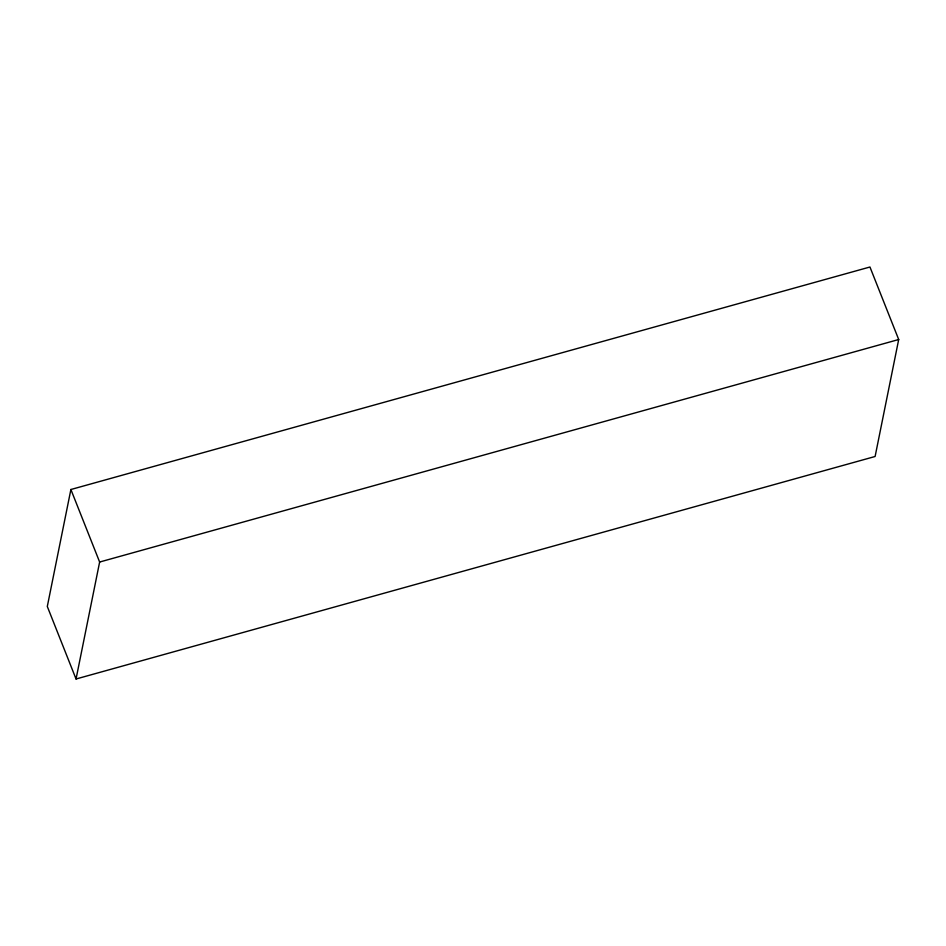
<?xml version="1.0" encoding="UTF-8"?>
<svg xmlns="http://www.w3.org/2000/svg" width="946" height="946" viewBox="0 0 946 946"><rect width="100%" height="100%" fill="white"/><g stroke="black" fill="none" stroke-linecap="round" stroke-linejoin="round"><path stroke-width="1.42" d="M70.891 489.508L47.3 606.481L76.047 678.992L875.109 456.492L898.7 339.519L869.953 267.009L70.891 489.508L99.637 562.03L76.047 678.992M99.637 562.03L898.7 339.519"/></g></svg>
